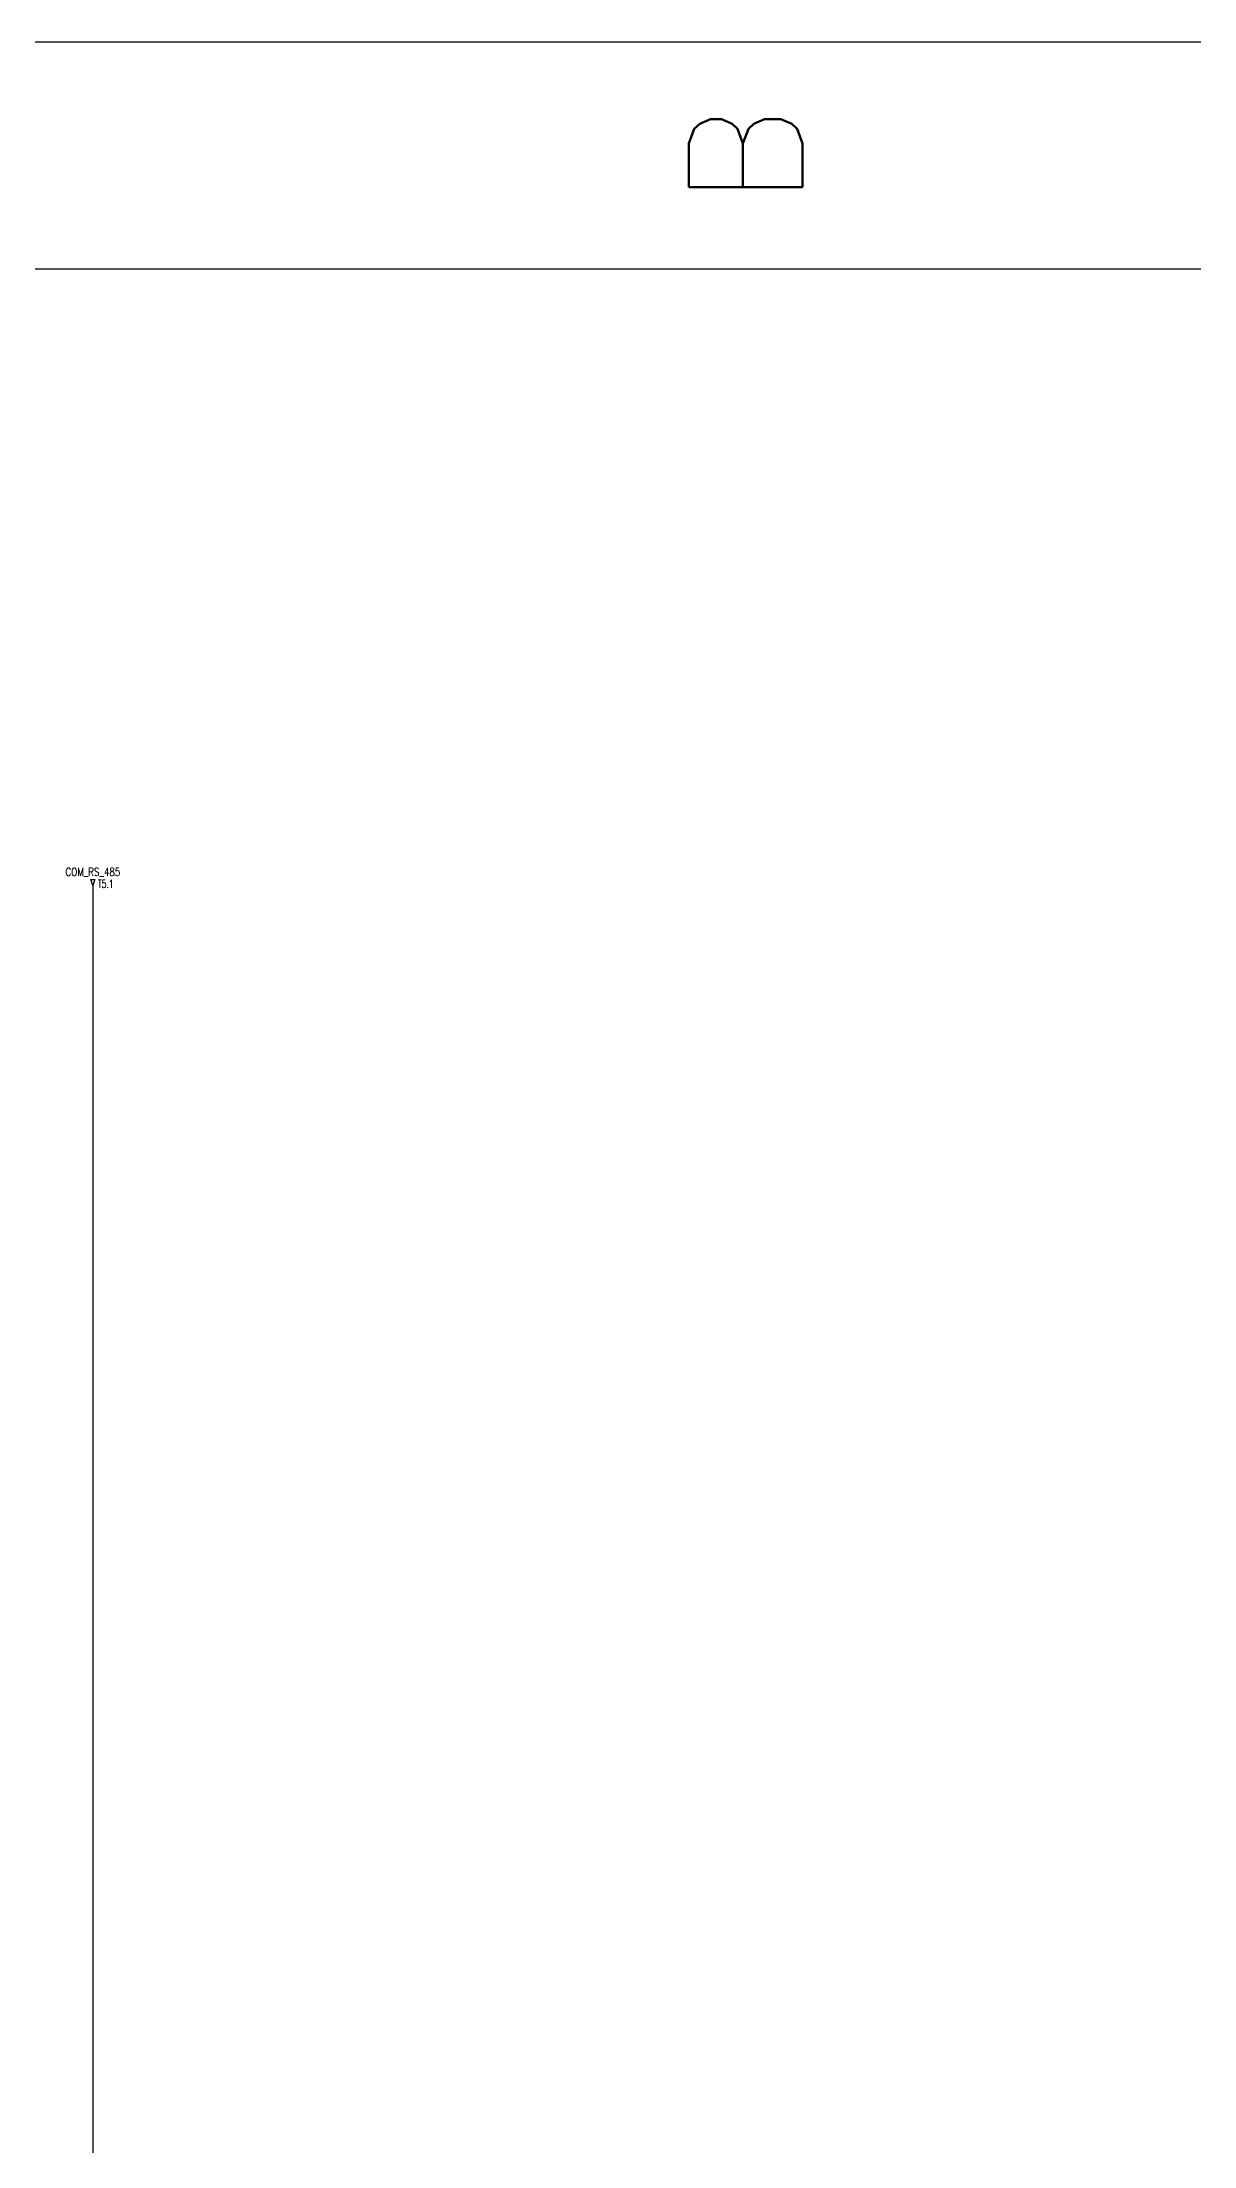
# Model space of a CAD drawing. Header units: inches. Extents: x -58 to 1235, y -506 to 1148.
# Drawn here: x 630.8 to 830.6, y 782.8 to 1147.8 of the extents above; entities that cross this region are included whole.
import ezdxf
from ezdxf.enums import TextEntityAlignment as Align

# ---------------------------------------------------------------- set-up
doc = ezdxf.new("R2010")
doc.units = ezdxf.units.IN
doc.header["$MEASUREMENT"] = 0
for name, color, linetype in [('SYMS', 7, 'Continuous'), ('Title Block', 7, 'Continuous'), ('Viewport', 7, 'Continuous'), ('WHT_12AWG', 7, 'Continuous'), ('WIREREF_DEST', 61, 'Continuous'), ('XREF', 7, 'Continuous')]:
    doc.layers.add(name, color=color, linetype=linetype)
doc.styles.add('Roman', font='romans')
doc.styles.add('WD', font='romans.shx')

# ---------------------------------------------------------------- blocks, each defined once
blk = doc.blocks.new('ANSI_border_C')
at = {"layer": 'Title Block'}
for p, q in [((21, 0), (21, 16)), ((20.5, 0.75), (20.5, 15.25))]:
    blk.add_line(p, q, dxfattribs=at)
at = {"layer": 'Title Block', "style": 'Roman'}
blk.add_text('B', height=0.25, dxfattribs=at).set_placement((20.75, 6.125), align=Align.MIDDLE_CENTER)
blk = doc.blocks.new('JIC_border_C')
at = {"xscale": 78.77001811510775, "yscale": 78.77001811510775, "zscale": 78.77001811510775, "rotation": 90}
blk.add_blockref('ANSI_border_C', (1235.32, -506.34), dxfattribs=at)
blk = doc.blocks.new('HA1D2')
blk.add_lwpolyline([(0, 0.094), (0.031, 0.094), (0, 0), (-0.031, 0.094), (0, 0.094)])
at = {"style": 'WD', "width": 0.8, "flags": 8}
blk.add_attdef('WIRENO', text='', height=0.125, dxfattribs=at).set_placement((0, 0.15), align=Align.CENTER)
at = {"style": 'WD', "flags": 1}
for tag, p in [('X8TERM01', (0, 0)), ('SIGCODE', (0.026, 0.066))]:
    blk.add_attdef(tag, p, '', height=0.01, dxfattribs=at)
at = {"style": 'WD', "width": 0.7}
for tag, p in [('XREF', (0.077, -0.037)), ('DESC1', (0.077, -0.206))]:
    blk.add_attdef(tag, p, '', height=0.125, dxfattribs=at)

msp = doc.modelspace()

# ---------------------------------------------------------------- linework, layer by layer
at = {"layer": 'WHT_12AWG'}
msp.add_line((639.65, 1001.5), (639.65, 584.97), dxfattribs=at)

# ---------------------------------------------------------------- block references
at = {"layer": 'SYMS'}
ref = msp.add_blockref('HA1D2', (639.65, 1001.5), dxfattribs=dict(at, xscale=11.10534327610833, yscale=11.10534327610833, zscale=11.10534327610833))
ref.add_attrib('WIRENO', 'COM_RS_485', dxfattribs={"layer": 'WIREREF_DEST', "height": 1.388, "style": 'WD', "width": 0.8, "flags": 8}).set_placement((639.65, 1003.16), align=Align.CENTER)
ref.add_attrib('XREF', 'T5.1', (640.5, 1001.08), dxfattribs={"layer": 'XREF', "height": 1.388, "style": 'WD', "width": 0.7})
at = {"layer": 'Viewport'}
msp.add_blockref('JIC_border_C', (0, 0), dxfattribs=at)

doc.saveas('drawing.dxf')
